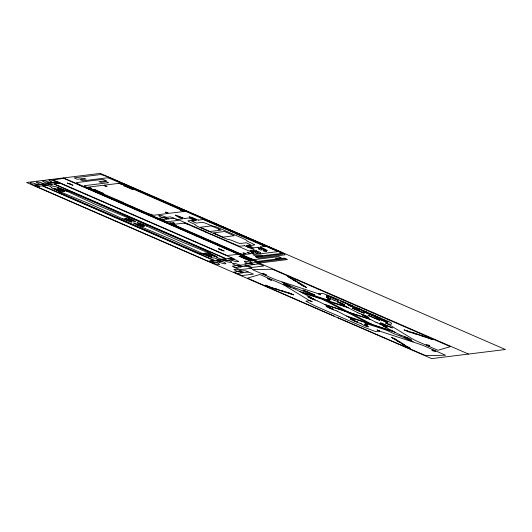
<?xml version="1.0" encoding="UTF-8"?>
<svg xmlns="http://www.w3.org/2000/svg" width="532" height="532" viewBox="0 0 532 532"><rect width="100%" height="100%" fill="white"/><g stroke="black" fill="none" stroke-linecap="round" stroke-linejoin="round"><path stroke-width="0.8" d="M256.411 251.629L256.437 250.758M257.422 251.417C258.279 254.781 264.384 252.919 257.461 251.397M46.231 183.128C37.034 178.819 47.567 181.266 50.114 182.675M222.216 261.358C231.44 265.767 220.78 263.18 218.326 261.844M384.729 320.011C396.426 323.968 390.84 325.597 385.653 323.044M326.927 296.869L333.371 299.955M52.568 182.37C43.471 177.941 54.051 180.561 56.485 181.884M215.846 262.143C224.996 266.532 214.33 263.952 211.982 262.628M220.594 259.111L216.451 257.202L217.162 257.076A5.353 0.446 22.8 0 0 213.179 254.848A5.353 0.446 22.8 0 1 209.202 252.627A5.353 0.446 22.8 0 0 205.226 250.399L72.212 192.564A5.353 0.446 22.8 0 0 66.467 190.562A5.353 0.446 22.8 0 1 60.715 188.554A5.353 0.446 22.8 0 0 54.969 186.552L53.978 186.572L45.812 183.234L47.255 183.028L50.507 184.424M222.622 261.292L214.436 257.94L213.452 257.967A5.353 0.446 22.8 0 1 207.706 255.958A5.353 0.446 22.8 0 0 201.96 253.957A5.353 0.446 22.8 0 1 196.215 251.949L63.188 194.113A5.353 0.446 22.8 0 1 59.212 191.886A5.353 0.446 22.8 0 0 55.235 189.665A5.353 0.446 22.8 0 1 51.258 187.444L51.996 187.35L47.84 185.342M162.466 219.896L166.762 221.784L178.393 220.348L176.006 219.257M234.712 267.297L232.271 266.186L236.148 265.661L232.311 263.619L234.858 263.333L240.038 265.202M247.752 265.501L247.46 265.255L253.99 264.55M241.847 275.556L233.854 272.105L237.718 271.573L233.874 269.544L236.427 269.245L241.601 271.114M303.047 290.06L314.877 295.087L303.054 290.086M326.302 295.267L338.146 300.281M368.703 313.328L380.54 318.362L368.709 313.361M258.333 248.737C263.274 247.759 262.755 252.115 258.313 248.71M266.605 251.377C261.425 252.042 262.409 247.998 266.632 251.337M33.702 185.136C25.23 181.372 34.314 182.902 37.612 184.651M158.809 215.746L161.369 215.473L166.523 217.335M228.321 260.208C237.019 263.879 227.623 262.402 224.471 260.653M230.795 259.869L235.949 261.731L238.529 261.431M47.242 182.968C51.006 180.953 54.876 183.58 58.553 183.434M55.288 182.024L53.612 182.23M55.315 181.984L57.323 182.03L234.632 259.124C234.692 260.195 231.347 258.559 230.416 258.12M38.058 186.413C36.668 185.894 33.955 184.338 33.789 185.395L211.184 262.522L219.51 261.757M36.415 184.784L34.786 185.016M36.435 184.737L42.793 183.952L46.118 185.395M42.932 183.992L44.455 183.826L47.833 185.335M48.871 184.564L50.374 184.385M49.05 182.802L52.169 184.158L53.626 183.979L225.621 258.765L222.389 259.117M56.744 183.593L54.191 183.912L226.186 258.692L230.403 258.166M55.461 182.03L58.487 183.34L60.003 183.194M36.462 186.559L39.747 186.18L36.595 184.79M39.707 186.153L42.267 185.841L214.183 260.587L211.51 260.873M219.383 261.717L216.238 260.354L214.755 260.514L42.839 185.768L47.587 185.183M104.265 185.156L118.822 183.36M63.102 191.646L64.385 191.487M154.732 198.396L120.392 183.414L119.6 183.261L122.599 184.657L118.849 183.36M179.344 208.677L180.674 208.511M122.786 218.832L92.827 205.199L60.768 191.992M125 218.559L126.303 218.306L129.742 219.782A5.353 0.446 22.8 0 0 135.487 221.784A5.353 0.446 22.8 0 0 131.51 219.563L128.345 218.093M152.411 215.393L149.778 214.07L153.435 215.267L167.999 213.472C162.639 211.556 166.589 211.749 169.07 213.339L183.633 211.537L180.661 210.2M184.418 211.443L154.759 198.396M185.828 211.49L187.158 211.33M153.402 216.943L154.726 216.783M159.168 218.246L163.656 217.688L166.968 219.098L174.11 218.14M159.879 219.763L161.209 219.603M159.181 218.273L162.154 219.616L166.775 219.044M176.571 219.264L176.059 219.231M177.648 219.397L182.35 218.812M184.564 218.539L188.88 218.014L194.127 220.055M200.351 217.807L201.675 217.641M169.901 222.881C173.219 222.356 172.86 224.564 169.934 222.928M140.634 226.652L172.667 239.972L202.453 253.478M142.849 226.379L144.125 226.22M146.347 225.947L176.305 239.58L208.384 252.8M194.127 220.075L188.022 220.827A5.353 0.446 22.8 0 0 191.919 223.014A5.353 0.446 22.8 0 1 195.816 225.202A5.353 0.446 22.8 0 0 199.793 227.423L223.121 237.571A5.353 0.446 22.8 0 0 228.866 239.573A5.353 0.446 22.8 0 1 234.532 241.541A5.353 0.446 22.8 0 0 240.198 243.51L246.329 242.758L250.752 244.906L246.462 245.452M173.193 222.722C169.575 223.254 178.04 224.172 173.233 222.728M191.866 220.893L196.155 220.368M198.37 220.095L203.277 219.57L232.118 231.846M175.48 225.535L176.052 225.462L173.538 224.371M187.277 224.078L184.198 223.054M174.403 226.08L175.733 225.914M205.631 231.859L206.097 231.812L177.681 219.437M215.566 233.867L213.485 232.863L224.511 231.5L234.233 235.729L223.207 237.092L215.58 233.9M236.979 233.96L236.587 234.047L264.963 246.409M244.248 245.724L239.34 246.25L205.645 231.886M248.484 245.744L254.589 244.993A5.353 0.446 22.8 0 0 250.692 242.805A5.353 0.446 22.8 0 1 246.801 240.617A5.353 0.446 22.8 0 0 242.825 238.396L219.49 228.248A5.353 0.446 22.8 0 0 213.744 226.246A5.353 0.446 22.8 0 1 208.078 224.278A5.353 0.446 22.8 0 0 202.419 222.31L196.315 223.061L193.927 222.004M204.747 253.292L206.05 253.046L209.488 254.515A5.353 0.446 22.8 0 0 215.234 256.517A5.353 0.446 22.8 0 0 211.257 254.296L208.072 252.82M258.047 247.28L253.737 247.806L251.144 246.821M260.268 247.008L264.963 246.422M240.132 253.644L243.21 254.662M251.929 252.188L251.363 252.254L253.87 253.345M220.574 259.164L222.369 259.164L225.621 260.567M230.542 258.16L231.999 257.98M208.378 261.305L209.847 261.126L212.993 262.495M209.834 261.079L211.503 260.906M216.205 260.294L219.503 259.929M210.007 261.126L211.55 260.939M216.371 260.341L217.921 260.148M262.535 255.852L255.154 256.65L258.658 258.067L284.926 254.828A10.713 0.898 22.8 0 0 276.973 250.379L111.86 178.592A10.713 0.898 22.8 0 0 100.368 174.582L74.114 177.848L77.24 179.291L84.269 178.313L86.111 179.104L80.379 179.716L82.959 180.8L107.218 177.808A5.353 0.446 22.8 0 1 112.964 179.809L273.215 249.488A5.353 0.446 22.8 0 1 277.192 251.709L252.953 254.722L255.373 255.806L260.68 255.028L262.436 255.746L281.275 253.425A9.104 0.765 22.8 0 0 274.519 249.641L210.905 221.984L206.835 220.627M225.488 260.52L223.959 260.693L220.9 259.37M225.628 260.514L227.31 260.314M224.205 258.958L227.231 260.268L233.668 259.569M219.503 261.704L222.622 261.312M256.61 257.282L282.738 254.057A10.713 0.898 22.8 0 0 274.785 249.608L210.054 221.465L205.319 219.969M277.092 259.031L275.456 258.273L281.182 257.688L278.588 256.604L254.343 259.603A5.353 0.446 22.8 0 1 248.597 257.594L88.345 187.922A5.353 0.446 22.8 0 1 84.369 185.695L108.608 182.702L106.187 181.598L100.861 182.376L98.999 181.585L106.407 180.76L102.902 179.337L76.635 182.582A10.713 0.898 22.8 0 0 84.588 187.025L249.701 258.818A10.713 0.898 22.8 0 0 261.192 262.821L287.446 259.556L284.321 258.113L258.193 261.338A9.104 0.765 22.8 0 1 248.424 257.934L184.81 230.276L182.21 228.733M285.777 258.752L259.649 261.977A10.713 0.898 22.8 0 1 248.158 257.967L183.434 229.824L180.7 228.075M240.491 266.944C246.562 266.419 230.988 263.839 240.484 266.971M238.974 265.335L243.516 264.783L251.902 268.195M250.678 263.141L253.917 264.477L259.443 263.799M234.166 267.283L234.705 267.317M234.765 267.596L240.291 266.911M242.1 266.692L246.722 266.12M251.902 268.214L240.284 269.651L234.193 267.323M240.351 271.187L245.086 270.695L253.471 274.106L241.854 275.556M236.334 273.501L242.053 272.876M240.584 271.26L243.603 272.564L248.291 272.032M270.934 280.145L271.812 280.051L268.52 278.608L267.569 278.688L270.928 280.178M320.683 294.788L318.442 293.704L322.485 293.305L333.085 297.282L384.796 319.932M377.168 329.993L379.449 331.097M435.728 351.32C429.683 348.034 431.346 351.419 435.715 351.339M236.115 265.687L237.172 265.554M237.684 271.599L238.742 271.466L241.927 272.843M256.371 251.649C252.394 250.984 251.762 248.584 256.437 250.745M250.725 261.139L238.941 256.072L250.765 261.112M338.126 300.314L326.335 295.3M352.477 306.119L340.673 301.125L352.51 306.159M387.542 322.578L375.745 317.584L387.582 322.618M392.27 327.918L380.486 322.851L392.31 327.885M43.943 183.866C41.21 182.263 31.189 180.474 40.106 184.318M251.855 262.994C248.87 261.338 239.227 259.696 247.972 263.446M184.504 210.439L182.004 209.568L184.518 210.419M203.404 218.652C209.043 220.807 201.794 218.832 203.41 218.672M158.157 218.758C152.943 216.777 159.414 218.406 158.157 218.745M177.043 226.971L179.57 227.842L177.05 226.998M364.786 316.414L367.2 317.212A5.353 0.446 22.8 0 0 367.512 316.66A5.353 0.446 22.8 0 0 360.536 313.72L358.94 313.195M383.339 326.123L385.76 326.927A5.353 0.446 22.8 0 0 386.072 326.369A5.353 0.446 22.8 0 0 379.09 323.429L377.461 322.897M66.653 191.321L63.135 189.831A5.353 0.446 22.8 0 0 57.389 187.829A5.353 0.446 22.8 0 0 61.366 190.05L64.505 191.507M146.4 226.053L142.882 224.564A5.353 0.446 22.8 0 0 137.136 222.562A5.353 0.446 22.8 0 0 141.113 224.783L144.252 226.246M142.902 226.486L139.384 224.996A5.353 0.446 22.8 0 0 133.638 222.994A5.353 0.446 22.8 0 0 137.615 225.216L140.98 226.705M244.241 245.631L247.706 247.107A5.353 0.446 22.8 0 0 253.451 249.109A5.353 0.446 22.8 0 0 249.475 246.888L246.363 245.438M202.459 253.458L203.65 253.917M184.617 218.605L181.099 217.162A5.353 0.446 22.8 0 0 175.354 215.154A5.353 0.446 22.8 0 0 179.331 217.375L182.456 218.832M326.342 296.949L327.532 297.282L326.967 296.923M361.634 323.922C363.289 326.003 373.404 328.65 365.757 325.365A5.353 0.446 22.8 0 1 366.076 324.813A5.353 0.446 22.8 0 0 366.388 324.254A5.353 0.446 22.8 0 1 366.701 323.695L383.964 329.341A5.353 0.446 22.8 0 1 390.94 332.287A5.353 0.446 22.8 0 0 397.923 335.227A5.353 0.446 22.8 0 1 404.905 338.166L413.012 341.71M184.391 211.443L180.667 210.153M152.385 215.393L122.473 202.399L123.018 202.399M232.125 231.846L236.979 233.94M293.611 288.397L294.994 288.976M334.801 300.58L333.444 300.008M317.611 300.986L324.214 304.251L369.993 319.16L364.786 316.44M358.821 313.168L357.438 312.59M336.171 310.695L337.554 311.28M377.361 322.877L376.004 322.306M360.171 323.283L361.561 323.868M401.381 335.473L400.024 334.907M60.555 189.345L64.392 190.729M60.429 191.234C62.217 190.788 52.103 188.182 60.455 191.214M192.77 218.153L196.162 219.61L195.716 219.663M178.526 216.65L182.356 218.053L178.533 216.684M195.696 219.683L192.338 218.24L192.797 218.193M165.272 217.415L168.558 218.805M128.937 218.805L132.328 220.268L131.883 220.321M128.318 220.76C119.993 217.628 130.154 220.467 128.385 220.753M140.308 224.058L144.139 225.462M260.261 247.739L264.085 249.169L260.288 247.786M247.686 252.221L251.124 253.684L254.349 253.292L184.883 223.048L173.06 224.431L242.293 254.582L245.964 254.323C239.526 252.274 244.74 252.494 246.848 254.216L250.24 253.797L246.974 252.374L247.693 252.254M248.929 263.28L255.739 262.522L263.726 265.987L252.102 267.443L247.772 265.535M64.385 190.749L60.588 189.365M131.863 220.341L128.505 218.891L128.963 218.852M144.112 225.482L140.315 224.092M205.186 253.97C213.432 257.023 203.829 254.522 205.192 254.003M211.603 255.074C203.35 252.175 212.847 254.382 211.63 255.054M265.554 274.938L266.432 274.818L263.107 273.362L262.17 273.488L265.568 274.918M429.444 346.206C420.732 343.579 431.911 345.108 429.477 346.192M310.801 297.947L313.574 298.944M339.961 303.087L341.777 303.666M366.182 316.5L364.4 315.908M379.755 324.048L381.564 324.626M404.2 336.842L408.636 338.718L404.187 336.869M288.949 286.422L286.369 285.159L289.142 286.123M339.921 303.087L337.335 301.83L341.743 303.646M313.388 299.237L310.801 297.973M364.353 315.908L363.456 315.529M381.59 324.626L384.204 325.897L379.768 324.061M292.048 278.489L287.652 276.487L292.301 278.615M95.042 189.705L95.96 190.09M395.715 339.336L391.313 337.328L395.961 339.463M133.14 189.332L132.076 189.352L123.617 185.655L125.353 185.907M94.244 189.804L95.048 189.744M66.813 191.194L96.458 204.8L128.638 218.067M70.138 183.919L71.029 184.291M221.279 249.634L224.078 250.958M251.004 246.808L248.497 245.777M218.825 229.146L219.211 229.245L211.324 225.914L200.291 227.277L210.014 231.5L221.046 230.143L218.825 229.186M218.911 248.73L221.226 249.634M320.636 294.781L320.138 294.588A5.998 0.499 22.8 0 0 315.41 292.753L278.868 280.803A8.924 0.745 22.8 0 1 271.839 278.07L252.235 269.544L272.357 269.245L450.345 346.645L437.929 350.282L418.325 341.757A8.924 0.745 22.8 0 1 412.453 338.884L390.023 325.192A5.998 0.499 22.8 0 0 386.079 323.263L385.66 323.064M377.201 329.993L377.713 330.192A5.998 0.499 22.8 0 0 382.442 332.028L418.983 343.978A8.924 0.745 22.8 0 1 426.012 346.711L445.617 355.236L425.613 355.582L338.006 317.797M117.818 200.105L123.032 202.36M106.36 186.606L103.201 185.289L88.631 187.084L91.637 188.441L91.125 188.541L87.6 187.211L117.818 200.152M67.331 183.068L70.084 183.919M224.065 251.004L220.394 249.801M196.248 220.381L193.136 218.931A5.353 0.446 22.8 0 1 189.159 216.71A5.353 0.446 22.8 0 1 194.905 218.712L198.403 220.148M293.491 288.364L291.895 287.845A5.353 0.446 22.8 0 1 284.919 284.906A5.353 0.446 22.8 0 1 285.232 284.354L287.646 285.152L287.2 284.886M334.901 300.6L336.53 301.125A5.353 0.446 22.8 0 1 343.512 304.071A5.353 0.446 22.8 0 1 343.2 304.623L340.812 303.825L357.371 312.543M317.518 300.966L315.902 300.434A5.353 0.446 22.8 0 1 308.919 297.494A5.353 0.446 22.8 0 1 309.232 296.942L311.652 297.74L295.094 289.042M336.051 310.668L334.455 310.149A5.353 0.446 22.8 0 1 327.479 307.21A5.353 0.446 22.8 0 1 327.792 306.651L330.086 307.35L324.946 304.676L370.777 319.612L375.931 322.252M360.078 323.263L358.462 322.738A5.353 0.446 22.8 0 1 351.479 319.798A5.353 0.446 22.8 0 1 351.792 319.24L354.212 320.038L337.634 311.326M401.461 335.486L403.096 336.018A5.353 0.446 22.8 0 1 410.072 338.957A5.353 0.446 22.8 0 1 409.76 339.516L407.399 338.724L412.985 341.69M379.429 331.137L375.366 331.476L364.526 327.399L314.851 305.814L305.827 301.192L309.418 300.66L312.198 301.737L311.772 301.518A5.998 0.499 22.8 0 1 307.829 299.589L285.391 285.897A8.924 0.745 22.8 0 0 279.526 283.017L259.922 274.499L247.493 278.116L334.076 316.088M41.117 184.158L44.375 185.608M214.795 262.329L211.623 260.906M270.17 287.287L265.036 285.179L277.026 289.481M281.854 290.612L288.577 292.806M276.953 289.488L270.243 287.293M288.65 292.813L293.797 294.928L289.082 292.972M284.387 291.895L274.864 288.364M291.17 294.096L284.46 291.902M413.464 332.886L414.362 333.271M409.181 331.961L404.054 329.853L406.588 330.678M415.951 334.156L409.274 331.975M427.681 337.494L430.275 338.764M423.399 336.57L414.375 333.291M430.169 338.764L423.492 336.583M217.921 260.095L221.199 261.511M260.095 246.968L263.28 248.444A5.353 0.446 22.8 0 1 267.257 250.665A5.353 0.446 22.8 0 1 261.511 248.657L257.973 247.194M204.574 253.252L207.759 254.728A5.353 0.446 22.8 0 1 211.736 256.949A5.353 0.446 22.8 0 1 205.99 254.948L203.543 253.864M408.643 347.296L396.998 340.879M413.391 332.879L406.621 330.705L408.789 331.822M413.896 333.045L420.805 335.28M427.602 337.488L420.965 335.313L423.007 336.423M428.114 337.647L432.815 339.602L430.288 338.784M277.046 289.501L283.982 291.749M288.996 286.422L290.805 287.001L289.155 286.143M299.862 291.543L346.299 306.731M301.996 292.667L348.44 307.855M313.428 299.237L315.243 299.815L313.587 298.957M346.551 316.015L392.995 331.203M348.693 317.132L395.136 332.32M252.095 264.697C251.257 262.761 239.5 262.928 247.427 265.242M231.859 259.736L228.713 258.366M269.737 287.134L267.663 286.07M125.372 185.921L133.173 189.306M95.979 190.104L103.78 193.488L102.071 193.256M102.024 193.222L94.264 189.864M63.461 177.934L468.539 354.066M300.6 283.782C282.924 274.858 301.824 283.529 304.976 286.455M397.291 341.019L400.097 342.049L404.267 344.63M302.156 285.458L306.538 287.453L301.883 285.318M287.127 284.853L281.993 282.166L290.086 285.697A5.353 0.446 22.8 0 0 297.069 288.637A5.353 0.446 22.8 0 1 304.051 291.583A5.353 0.446 22.8 0 0 311.034 294.522L328.297 300.168A5.353 0.446 22.8 0 0 328.61 299.609A5.353 0.446 22.8 0 1 328.916 299.057A5.353 0.446 22.8 0 0 329.235 298.499L326.342 296.976M405.823 346.299L410.199 348.294L405.564 346.172M123.843 219.151L126.244 220.208A5.353 0.446 22.8 0 0 131.989 222.216A5.353 0.446 22.8 0 0 128.019 219.995L124.747 218.566M123.923 219.191L122.746 218.778M220.361 249.741L218.466 248.836L218.911 248.77M71.035 184.331L72.931 185.289L67.331 183.121M401.494 343.652L405.517 346.113M243.603 272.564L242.06 272.856M364.553 315.629L366.209 316.48M363.409 315.489L361.767 314.645L364.54 315.609M327.439 300.986L349.325 312.464M350.103 312.849L371.994 324.334M322.997 299.536L344.889 311.014M345.667 311.4L367.559 322.884M354.871 321.055L353.228 320.211L357.637 322.026L354.897 321.082M163.656 217.688L170.4 216.863L176.571 219.244M238.755 271.473L240.344 271.214M399.931 334.841L383.353 326.163M52.169 184.158L50.52 184.378M296.397 281.149L292.334 278.668M289.222 277.485L293.278 279.965M400.064 341.996L396.001 339.516M392.889 338.332L396.945 340.806M106.387 186.572L107.105 186.433L104.279 185.183M297.787 282.785L301.85 285.265M191.879 220.926L193.921 221.917M63.142 191.7L59.644 190.263A5.353 0.446 22.8 0 0 53.898 188.262A5.353 0.446 22.8 0 0 57.868 190.483L61.233 191.972M238.522 261.418L234.698 259.443M158.809 215.799L162.639 217.794M253.644 251.104L253.458 251.982L249.974 250.479L251.643 250.233L253.638 251.091M254.629 251.683C255.48 255.054 261.598 253.185 254.648 251.663M240.484 255.939L252.288 260.999L240.504 255.939M348.141 305.029L359.964 310.063L348.161 305.029M355.01 307.33L366.827 312.37L355.063 307.336M352.47 308.194L364.287 313.228L352.49 308.194M362.944 311.426L374.767 316.46L362.944 311.426M368.058 315.296L379.855 320.357L368.111 315.303M376.071 317.145L387.888 322.179L376.091 317.145M100.322 173.385L26.6 182.489L431.678 358.615L505.4 349.511L100.322 173.385M63.913 178.42L52.974 179.776L227.091 255.526L238.422 254.296L63.94 178.426M137.323 224.504L136.904 224.577L140.634 225.914L137.323 224.504M246.968 246.203C245.937 247.034 255.101 248.903 246.968 246.203M328.816 307.363L333.238 309.232L328.862 307.376"/></g></svg>
